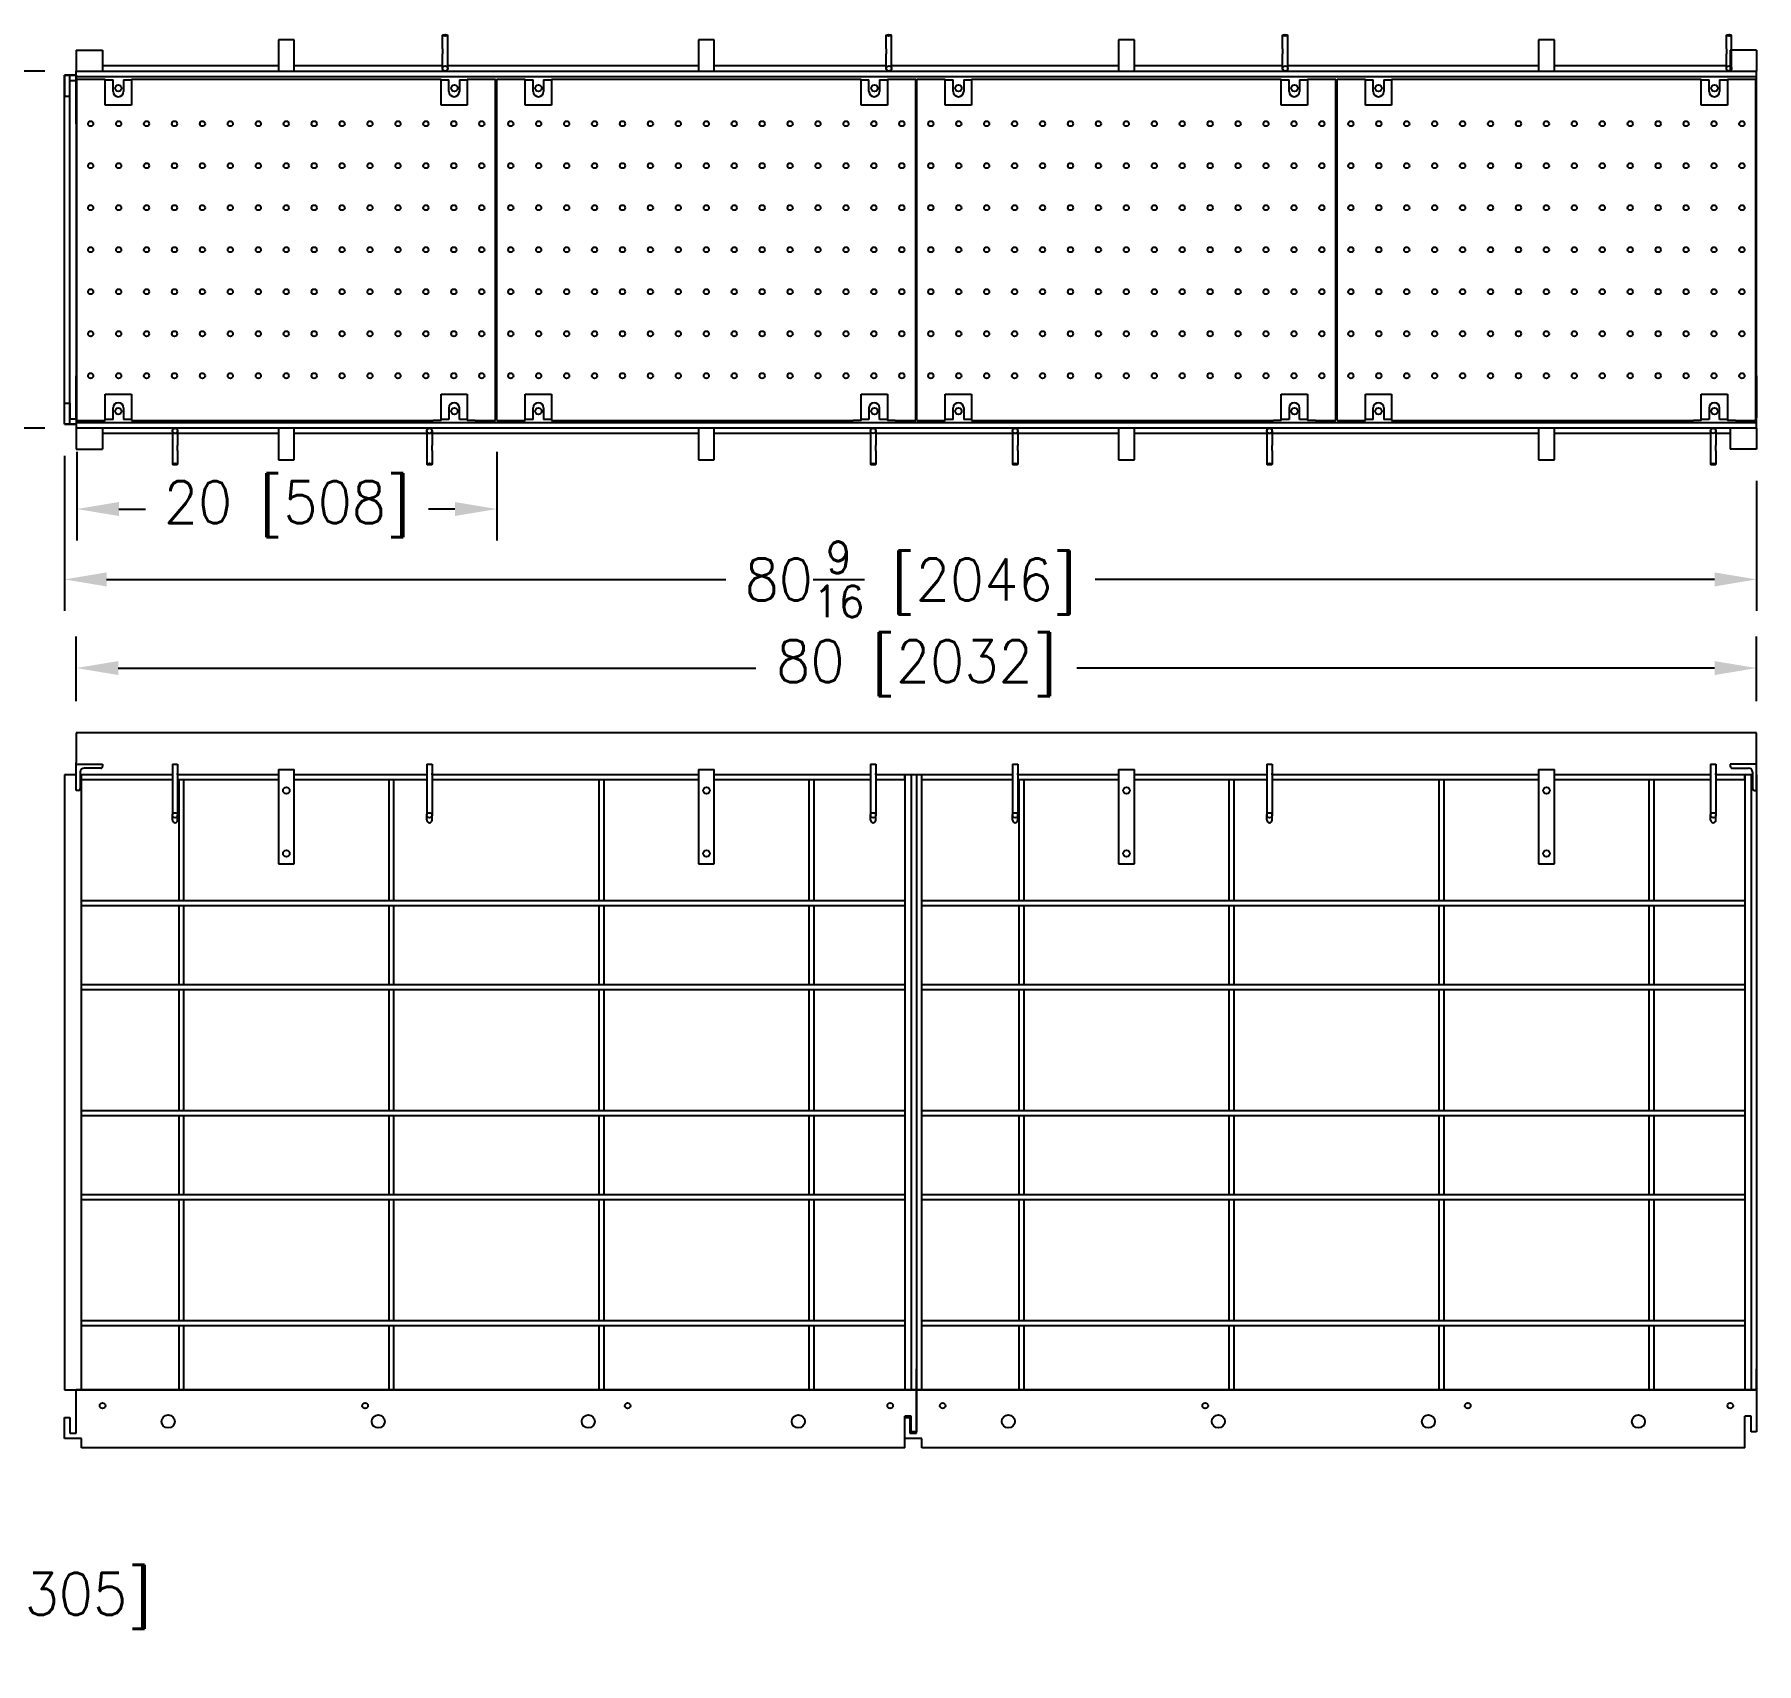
# Model space of a CAD drawing. Header units: inches. Extents: x 1 to 145, y 1 to 83.
# Drawn here: x 62.8 to 144.7, y 5.6 to 83.1 of the extents above; entities that cross this region are included whole.
import ezdxf

# ---------------------------------------------------------------- set-up
doc = ezdxf.new("R2010")
doc.units = ezdxf.units.IN
doc.header["$MEASUREMENT"] = 0
for name, color, linetype in [('BASE', 132, 'Continuous'), ('FRAME', 5, 'Continuous'), ('SIDEWALL', 3, 'Continuous')]:
    doc.layers.add(name, color=color, linetype=linetype)
doc.layers.add('Grate', color=7, linetype='Continuous', lineweight=25)
doc.styles.add('Sales', font='romans.shx', dxfattribs={"width": 0.95})
doc.dimstyles.new('Sales Drawing', dxfattribs={"dimscale": 4, "dimtxt": 0.5, "dimasz": 0.5, "dimexe": 0.375, "dimexo": 0.375, "dimgap": 0.09, "dimtad": 0, "dimtih": 1, "dimtoh": 1, "dimdec": 4, "dimzin": 0, "dimdsep": 46, "dimlunit": 5, "dimtxsty": 'Sales', "dimcen": 0, "dimclrd": 256, "dimclre": 256, "dimclrt": 256, "dimadec": 0, "dimazin": 0, "dimtfac": 0.75, "dimtdec": 4, "dimtofl": 0, "dimtmove": 0, "dimatfit": 3, "dimfxl": 0, "dimtolj": 1, "dimtzin": 0, "dimlwd": -1, "dimlwe": -1, "dimarcsym": 0})

# ---------------------------------------------------------------- blocks, each defined once
blk = doc.blocks.new('*D5')
for p, q in [((39.186, 17.095), (39.186, 7.047)), ((51.186, 17.095), (51.186, 7.047)), ((41.186, 8.547), (49.186, 8.547)), ((51.186, 8.547), (55.846, 8.547))]:
    blk.add_line(p, q)
for points in [[(41.186, 8.881), (41.186, 8.214), (39.186, 8.547)], [(49.186, 8.881), (49.186, 8.214), (51.186, 8.547)]]:
    blk.add_solid(points)
at = {"layer": 'Defpoints', "color": 0}
for p in [(39.186, 18.595), (51.186, 18.595), (39.186, 8.547)]:
    blk.add_point(p, dxfattribs=at)
at = {"insert": (62.449, 8.547), "char_height": 2, "attachment_point": 5, "style": 'Sales'}
blk.add_mtext('\\A1;12 [305]', dxfattribs=at)
blk = doc.blocks.new('*D8')
for p, q in [((64.746, 51.389), (64.746, 54.468)), ((144.746, 51.389), (144.746, 54.468)), ((66.746, 52.968), (97.103, 52.968)), ((142.746, 52.968), (112.39, 52.968))]:
    blk.add_line(p, q)
for points in [[(66.746, 53.301), (66.746, 52.634), (64.746, 52.968)], [(142.746, 53.301), (142.746, 52.634), (144.746, 52.968)]]:
    blk.add_solid(points)
at = {"layer": 'Defpoints', "color": 0}
for p in [(144.746, 52.968), (64.746, 49.889), (144.746, 49.889)]:
    blk.add_point(p, dxfattribs=at)
at = {"insert": (104.746, 52.968), "char_height": 2, "attachment_point": 5, "style": 'Sales'}
blk.add_mtext('\\A1;80 [2032]', dxfattribs=at)
blk = doc.blocks.new('*D9')
for p, q in [((63.246, 81.389), (54.601, 81.389)), ((56.101, 79.389), (56.101, 74.773)), ((56.101, 66.389), (56.101, 71.005)), ((63.246, 64.389), (54.601, 64.389))]:
    blk.add_line(p, q)
for points in [[(55.767, 79.389), (56.434, 79.389), (56.101, 81.389)], [(55.767, 66.389), (56.434, 66.389), (56.101, 64.389)]]:
    blk.add_solid(points)
at = {"layer": 'Defpoints', "color": 0}
for p in [(56.101, 81.389), (64.746, 81.389), (64.746, 64.389)]:
    blk.add_point(p, dxfattribs=at)
at = {"insert": (56.101, 72.889), "char_height": 2, "attachment_point": 5, "style": 'Sales'}
blk.add_mtext('\\A1;17 [432]', dxfattribs=at)
blk = doc.blocks.new('*D10')
for p, q in [((64.771, 63.264), (64.771, 59.041)), ((84.771, 63.264), (84.771, 59.041)), ((66.771, 60.541), (68.033, 60.541)), ((82.771, 60.541), (81.51, 60.541))]:
    blk.add_line(p, q)
for points in [[(66.771, 60.874), (66.771, 60.208), (64.771, 60.541)], [(82.771, 60.874), (82.771, 60.208), (84.771, 60.541)]]:
    blk.add_solid(points)
at = {"layer": 'Defpoints', "color": 0}
for p in [(64.771, 64.764), (84.771, 64.764), (84.771, 60.541)]:
    blk.add_point(p, dxfattribs=at)
at = {"insert": (74.771, 60.541), "char_height": 2, "attachment_point": 5, "style": 'Sales'}
blk.add_mtext('\\A1;20 [508]', dxfattribs=at)
blk = doc.blocks.new('*D2')
for p, q in [((64.187, 63.079), (64.187, 55.689)), ((144.746, 61.889), (144.746, 55.689)), ((66.187, 57.189), (95.67, 57.189)), ((142.746, 57.189), (113.263, 57.189))]:
    blk.add_line(p, q)
for points in [[(66.187, 57.523), (66.187, 56.856), (64.187, 57.189)], [(142.746, 57.523), (142.746, 56.856), (144.746, 57.189)]]:
    blk.add_solid(points)
at = {"layer": 'Defpoints', "color": 0}
for p in [(64.187, 64.579), (144.746, 63.389), (64.187, 57.189)]:
    blk.add_point(p, dxfattribs=at)
at = {"insert": (104.466, 57.189), "char_height": 2, "attachment_point": 5, "style": 'Sales'}
blk.add_mtext('\\A1;80{\\H0.750000x;\\S9/16;} [2046]', dxfattribs=at)

msp = doc.modelspace()

# ---------------------------------------------------------------- linework, layer by layer
at = {"color": 7}
for p, q in [((64.18658, 81.19909), (64.74639, 81.19909)), ((64.18658, 64.57919), (64.74639, 64.57919))]:
    msp.add_line(p, q, dxfattribs=at)
at = {"layer": 'BASE', "color": 7, "linetype": 'Continuous', "lineweight": 25}
for p, q in [((104.74639, 18.59517), (104.74639, 19.59516)), ((144.74639, 18.59517), (144.74639, 19.59516)), ((65.05783, 18.59517), (64.74658, 18.59517)), ((105.05783, 18.59517), (104.74658, 18.59517))]:
    msp.add_line(p, q, dxfattribs=at)
at = {"layer": 'FRAME', "color": 7}
for p, q in [((75.12139, 82.88914), (74.37139, 82.88914)), ((74.37139, 82.88914), (74.37139, 81.38914)), ((75.12139, 81.38914), (75.12139, 82.88914)), ((82.18139, 82.44847), (82.18139, 83.09948)), ((82.43139, 82.44847), (82.43139, 83.09948)), ((95.12139, 82.88914), (94.37139, 82.88914)), ((94.37139, 82.88914), (94.37139, 81.38914)), ((95.12139, 81.38914), (95.12139, 82.88914)), ((103.31139, 82.44847), (103.31139, 83.09948)), ((103.56139, 82.44847), (103.56139, 83.09948)), ((115.12139, 82.88914), (114.37139, 82.88914)), ((114.37139, 82.88914), (114.37139, 81.38914)), ((115.12139, 81.38914), (115.12139, 82.88914)), ((122.18139, 82.44847), (122.18139, 83.09948)), ((122.43139, 82.44847), (122.43139, 83.09948)), ((135.12139, 82.88914), (134.37139, 82.88914)), ((134.37139, 82.88914), (134.37139, 81.38914)), ((135.12139, 81.38914), (135.12139, 82.88914)), ((143.31139, 82.44847), (143.31139, 83.09948)), ((143.56139, 82.44847), (143.56139, 83.09948)), ((64.74639, 82.38914), (64.74639, 81.38914)), ((64.74639, 82.38914), (65.99639, 82.38914)), ((65.99639, 82.38914), (65.99639, 81.38914)), ((82.18139, 82.44847), (82.18139, 82.21065)), ((82.18139, 81.52409), (82.18139, 82.21065)), ((82.43139, 82.21065), (82.43139, 82.44847)), ((82.43139, 81.52409), (82.43139, 82.21065)), ((103.31139, 82.44847), (103.31139, 82.21065)), ((103.31139, 81.52409), (103.31139, 82.21065)), ((103.56139, 82.21065), (103.56139, 82.44847)), ((103.56139, 81.52409), (103.56139, 82.21065)), ((122.18139, 82.44847), (122.18139, 82.21065)), ((122.18139, 81.52409), (122.18139, 82.21065)), ((122.43139, 82.21065), (122.43139, 82.44847)), ((122.43139, 81.52409), (122.43139, 82.21065)), ((143.31139, 82.44847), (143.31139, 82.21065)), ((143.31139, 81.52409), (143.31139, 82.21065)), ((143.49639, 82.38914), (143.49639, 81.38914)), ((144.74639, 82.38914), (143.49639, 82.38914)), ((143.56139, 82.21065), (143.56139, 82.44847)), ((143.56139, 81.52409), (143.56139, 82.21065)), ((144.74639, 82.38914), (144.74639, 81.38914)), ((64.74639, 81.38914), (104.74639, 81.38914)), ((64.74639, 81.13914), (64.74639, 81.38914)), ((82.18139, 81.52409), (82.18139, 81.51414)), ((82.43139, 81.51414), (82.43139, 81.52409)), ((103.31139, 81.52409), (103.31139, 81.51414)), ((103.56139, 81.51414), (103.56139, 81.52409)), ((104.74639, 81.38914), (144.74639, 81.38914)), ((122.18139, 81.52409), (122.18139, 81.51414)), ((122.43139, 81.51414), (122.43139, 81.52409)), ((143.31139, 81.52409), (143.31139, 81.51414)), ((143.56139, 81.51414), (143.56139, 81.52409)), ((144.74639, 78.88914), (144.74639, 81.38914)), ((64.74639, 80.80514), (64.74639, 81.13914)), ((64.74639, 81.13914), (104.74639, 81.13914)), ((64.74639, 78.88914), (64.74639, 80.80514)), ((104.74639, 81.13914), (144.74639, 81.13914)), ((64.74639, 66.88914), (64.74639, 64.97314)), ((144.74639, 64.38914), (144.74639, 66.88914)), ((64.74639, 64.97314), (64.74639, 64.63914)), ((64.74639, 64.63914), (64.74639, 64.38914)), ((144.74639, 64.63914), (64.74639, 64.63914)), ((104.74639, 64.38914), (64.74639, 64.38914)), ((64.74639, 64.38914), (64.74639, 63.38914)), ((65.99639, 64.38914), (65.99639, 63.38914)), ((69.32139, 64.26414), (69.32139, 64.25419)), ((69.32139, 64.25419), (69.32139, 63.56762)), ((69.57139, 64.25419), (69.57139, 64.26414)), ((69.57139, 64.25419), (69.57139, 63.56762)), ((74.37139, 64.38914), (74.37139, 62.88914)), ((75.12139, 62.88914), (75.12139, 64.38914)), ((81.43139, 64.26414), (81.43139, 64.25419)), ((81.43139, 64.25419), (81.43139, 63.56762)), ((81.68139, 64.25419), (81.68139, 64.26414)), ((81.68139, 64.25419), (81.68139, 63.56762)), ((94.37139, 64.38914), (94.37139, 62.88914)), ((95.12139, 62.88914), (95.12139, 64.38914)), ((102.56139, 64.26414), (102.56139, 64.25419)), ((102.56139, 64.25419), (102.56139, 63.56762)), ((102.81139, 64.25419), (102.81139, 64.26414)), ((102.81139, 64.25419), (102.81139, 63.56762)), ((144.74639, 64.38914), (104.74639, 64.38914)), ((109.32139, 64.26414), (109.32139, 64.25419)), ((109.32139, 64.25419), (109.32139, 63.56762)), ((109.57139, 64.25419), (109.57139, 64.26414)), ((109.57139, 64.25419), (109.57139, 63.56762)), ((114.37139, 64.38914), (114.37139, 62.88914)), ((115.12139, 62.88914), (115.12139, 64.38914)), ((121.43139, 64.26414), (121.43139, 64.25419)), ((121.43139, 64.25419), (121.43139, 63.56762)), ((121.68139, 64.25419), (121.68139, 64.26414)), ((121.68139, 64.25419), (121.68139, 63.56762)), ((134.37139, 64.38914), (134.37139, 62.88914)), ((135.12139, 62.88914), (135.12139, 64.38914)), ((142.56139, 64.26414), (142.56139, 64.25419)), ((142.56139, 64.25419), (142.56139, 63.56762)), ((142.81139, 64.25419), (142.81139, 64.26414)), ((142.81139, 64.25419), (142.81139, 63.56762)), ((143.49639, 64.38914), (143.49639, 63.38914)), ((144.74639, 64.38914), (144.74639, 63.38914)), ((64.74639, 63.38914), (65.99639, 63.38914)), ((69.32139, 63.56762), (69.32139, 63.3298)), ((69.32139, 63.3298), (69.32139, 62.67879)), ((69.57139, 63.3298), (69.57139, 63.56762)), ((69.57139, 63.3298), (69.57139, 62.67879)), ((81.43139, 63.56762), (81.43139, 63.3298)), ((81.43139, 63.3298), (81.43139, 62.67879)), ((81.68139, 63.3298), (81.68139, 63.56762)), ((81.68139, 63.3298), (81.68139, 62.67879)), ((102.56139, 63.56762), (102.56139, 63.3298)), ((102.56139, 63.3298), (102.56139, 62.67879)), ((102.81139, 63.3298), (102.81139, 63.56762)), ((102.81139, 63.3298), (102.81139, 62.67879)), ((109.32139, 63.56762), (109.32139, 63.3298)), ((109.32139, 63.3298), (109.32139, 62.67879)), ((109.57139, 63.3298), (109.57139, 63.56762)), ((109.57139, 63.3298), (109.57139, 62.67879)), ((121.43139, 63.56762), (121.43139, 63.3298)), ((121.43139, 63.3298), (121.43139, 62.67879)), ((121.68139, 63.3298), (121.68139, 63.56762)), ((121.68139, 63.3298), (121.68139, 62.67879)), ((142.56139, 63.56762), (142.56139, 63.3298)), ((142.56139, 63.3298), (142.56139, 62.67879)), ((142.81139, 63.3298), (142.81139, 63.56762)), ((142.81139, 63.3298), (142.81139, 62.67879)), ((144.74639, 63.38914), (143.49639, 63.38914)), ((74.37139, 62.88914), (75.12139, 62.88914)), ((94.37139, 62.88914), (95.12139, 62.88914)), ((114.37139, 62.88914), (115.12139, 62.88914)), ((134.37139, 62.88914), (135.12139, 62.88914)), ((104.74639, 49.88917), (64.74639, 49.88917)), ((64.74639, 49.88917), (64.74639, 48.47317)), ((144.74639, 49.88917), (104.74639, 49.88917)), ((144.74639, 47.88917), (144.74639, 49.88917)), ((64.74639, 48.38917), (64.74639, 48.47317)), ((64.74639, 47.13917), (64.74639, 48.38917)), ((64.74639, 48.38917), (65.99639, 48.38917)), ((65.99639, 48.38917), (65.99639, 48.29167)), ((69.32139, 48.38917), (69.57139, 48.38917)), ((69.32139, 48.38917), (69.32139, 47.94076)), ((69.57139, 48.38917), (69.57139, 47.94076)), ((81.43139, 48.38917), (81.68139, 48.38917)), ((81.43139, 48.38917), (81.43139, 47.94076)), ((81.68139, 48.38917), (81.68139, 47.94076)), ((102.56139, 48.38917), (102.81139, 48.38917)), ((102.56139, 48.38917), (102.56139, 47.94076)), ((102.81139, 48.38917), (102.81139, 47.94076)), ((109.32139, 48.38917), (109.57139, 48.38917)), ((109.32139, 48.38917), (109.32139, 47.94076)), ((109.57139, 48.38917), (109.57139, 47.94076)), ((121.43139, 48.38917), (121.68139, 48.38917)), ((121.43139, 48.38917), (121.43139, 47.94076)), ((121.68139, 48.38917), (121.68139, 47.94076)), ((142.56139, 48.38917), (142.81139, 48.38917)), ((142.56139, 48.38917), (142.56139, 47.94076)), ((142.81139, 48.38917), (142.81139, 47.94076)), ((144.74639, 48.38917), (143.49639, 48.38917)), ((143.49639, 48.38917), (143.49639, 48.29167)), ((144.74639, 48.38917), (144.74639, 48.47317)), ((144.74639, 47.13917), (144.74639, 48.38917)), ((64.93389, 48.01167), (64.93389, 47.22917)), ((69.32139, 47.88917), (64.93389, 47.88917)), ((65.90639, 48.20167), (65.12389, 48.20167)), ((69.32139, 47.94076), (69.32139, 47.88049)), ((69.32139, 47.88049), (69.32139, 45.96165)), ((69.57139, 47.88049), (69.57139, 47.94076)), ((74.37139, 47.88917), (69.57139, 47.88917)), ((69.57139, 47.88049), (69.57139, 45.96165)), ((74.37139, 48.13917), (75.12139, 48.13917)), ((74.37139, 48.13917), (74.37139, 43.63917)), ((75.12139, 43.63917), (75.12139, 48.13917)), ((81.43139, 47.88917), (75.12139, 47.88917)), ((81.43139, 47.94076), (81.43139, 47.88049)), ((81.43139, 47.88049), (81.43139, 45.96165)), ((81.68139, 47.88049), (81.68139, 47.94076)), ((94.37139, 47.88917), (81.68139, 47.88917)), ((81.68139, 47.88049), (81.68139, 45.96165)), ((94.37139, 48.13917), (95.12139, 48.13917)), ((94.37139, 48.13917), (94.37139, 43.63917)), ((95.12139, 43.63917), (95.12139, 48.13917)), ((102.56139, 47.88917), (95.12139, 47.88917)), ((102.56139, 47.94076), (102.56139, 47.88049)), ((102.56139, 47.88049), (102.56139, 45.96165)), ((102.81139, 47.88049), (102.81139, 47.94076)), ((102.81139, 47.88917), (102.81139, 45.96165)), ((109.32139, 47.88917), (102.81139, 47.88917)), ((109.32139, 47.94076), (109.32139, 47.88049)), ((109.32139, 47.88049), (109.32139, 45.96165)), ((109.57139, 47.88049), (109.57139, 47.94076)), ((114.37139, 47.88917), (109.57139, 47.88917)), ((109.57139, 47.88049), (109.57139, 45.96165)), ((114.37139, 48.13917), (115.12139, 48.13917)), ((114.37139, 48.13917), (114.37139, 43.63917)), ((115.12139, 43.63917), (115.12139, 48.13917)), ((121.43139, 47.88917), (115.12139, 47.88917)), ((121.43139, 47.94076), (121.43139, 47.88049)), ((121.43139, 47.88049), (121.43139, 45.96165)), ((121.68139, 47.88049), (121.68139, 47.94076)), ((134.37139, 47.88917), (121.68139, 47.88917)), ((121.68139, 47.88049), (121.68139, 45.96165)), ((134.37139, 48.13917), (135.12139, 48.13917)), ((134.37139, 48.13917), (134.37139, 43.63917)), ((135.12139, 43.63917), (135.12139, 48.13917)), ((142.56139, 47.88917), (135.12139, 47.88917)), ((142.56139, 47.94076), (142.56139, 47.88049)), ((142.56139, 47.88049), (142.56139, 45.96165)), ((142.81139, 47.88049), (142.81139, 47.94076)), ((144.55889, 47.88917), (142.81139, 47.88917)), ((142.81139, 47.88049), (142.81139, 45.96165)), ((143.58639, 48.20167), (144.36889, 48.20167)), ((144.55889, 48.01167), (144.55889, 47.22917)), ((64.84389, 47.13917), (64.74639, 47.13917)), ((144.64889, 47.13917), (144.74639, 47.13917)), ((69.32139, 45.74066), (69.32139, 45.96165)), ((69.57139, 45.74066), (69.57139, 45.96165)), ((81.43139, 45.74066), (81.43139, 45.96165)), ((81.68139, 45.74066), (81.68139, 45.96165)), ((102.56139, 45.74066), (102.56139, 45.96165)), ((102.81139, 45.74066), (102.81139, 45.96165)), ((109.32139, 45.74066), (109.32139, 45.96165)), ((109.57139, 45.74066), (109.57139, 45.96165)), ((121.43139, 45.74066), (121.43139, 45.96165)), ((121.68139, 45.74066), (121.68139, 45.96165)), ((142.56139, 45.74066), (142.56139, 45.96165)), ((142.81139, 45.74066), (142.81139, 45.96165)), ((69.32139, 45.74066), (69.32139, 45.73071)), ((69.57139, 45.73071), (69.57139, 45.74066)), ((81.43139, 45.74066), (81.43139, 45.73071)), ((81.68139, 45.73071), (81.68139, 45.74066)), ((102.56139, 45.74066), (102.56139, 45.73071)), ((102.81139, 45.73071), (102.81139, 45.74066)), ((109.32139, 45.74066), (109.32139, 45.73071)), ((109.57139, 45.73071), (109.57139, 45.74066)), ((121.43139, 45.74066), (121.43139, 45.73071)), ((121.68139, 45.73071), (121.68139, 45.74066)), ((142.56139, 45.74066), (142.56139, 45.73071)), ((142.81139, 45.73071), (142.81139, 45.74066)), ((74.37139, 43.63917), (75.12139, 43.63917)), ((94.37139, 43.63917), (95.12139, 43.63917)), ((114.37139, 43.63917), (115.12139, 43.63917)), ((134.37139, 43.63917), (135.12139, 43.63917))]:
    msp.add_line(p, q, dxfattribs=at)
for centre, radius in [((82.30639, 81.51414), 0.125), ((103.43639, 81.51414), 0.125), ((122.30639, 81.51414), 0.125), ((143.43639, 81.51414), 0.125), ((66.74639, 80.57914), 0.1535), ((82.74639, 80.57914), 0.1535), ((86.74639, 80.57914), 0.1535), ((102.74639, 80.57914), 0.1535), ((106.74639, 80.57914), 0.1535), ((122.74639, 80.57914), 0.1535), ((126.74639, 80.57914), 0.1535), ((142.74639, 80.57914), 0.1535), ((66.74639, 65.19914), 0.1535), ((82.74639, 65.19914), 0.1535), ((86.74639, 65.19914), 0.1535), ((102.74639, 65.19914), 0.1535), ((106.74639, 65.19914), 0.1535), ((122.74639, 65.19914), 0.1535), ((126.74639, 65.19914), 0.1535), ((142.74639, 65.19914), 0.1535), ((69.44639, 64.26414), 0.125), ((81.55639, 64.26414), 0.125), ((102.68639, 64.26414), 0.125), ((109.44639, 64.26414), 0.125), ((121.55639, 64.26414), 0.125), ((142.68639, 64.26414), 0.125), ((74.74639, 47.13917), 0.15625), ((94.74639, 47.13917), 0.15625), ((114.74639, 47.13917), 0.15625), ((134.74639, 47.13917), 0.15625), ((74.74639, 44.13917), 0.15625), ((94.74639, 44.13917), 0.15625), ((114.74639, 44.13917), 0.15625), ((134.74639, 44.13917), 0.15625)]:
    msp.add_circle(centre, radius, dxfattribs=at)
for centre, radius, start, end in [((65.12389, 48.01167), 0.19, 90, 180), ((65.90639, 48.29167), 0.09, 270, 0), ((143.58639, 48.29167), 0.09, 180, 270), ((144.36889, 48.01167), 0.19, 0, 90), ((64.84389, 47.22917), 0.09, 270, 0), ((144.64889, 47.22917), 0.09, 180, 270), ((69.44639, 45.73071), 0.125, 180, 0), ((81.55639, 45.73071), 0.125, 180, 0), ((102.68639, 45.73071), 0.125, 180, 0), ((109.44639, 45.73071), 0.125, 180, 0), ((121.55639, 45.73071), 0.125, 180, 0), ((142.68639, 45.73071), 0.125, 180, 0)]:
    msp.add_arc(centre, radius, start, end, dxfattribs=at)
for centre, major_axis, ratio in [((82.30639, 83.09948), (0.125, 0), 0.32143947), ((103.43639, 83.09948), (0.125, 0), 0.32143947), ((122.30639, 83.09948), (0.125, 0), 0.32143947), ((143.43639, 83.09948), (0.125, 0), 0.32143947), ((69.44639, 62.67879), (-0.125, 0), 0.32143947), ((81.55639, 62.67879), (-0.125, 0), 0.32143947), ((102.68639, 62.67879), (-0.125, 0), 0.32143947), ((109.44639, 62.67879), (-0.125, 0), 0.32143947), ((121.55639, 62.67879), (-0.125, 0), 0.32143947), ((142.68639, 62.67879), (-0.125, 0), 0.32143947), ((69.44639, 45.96165), (-0.125, 0), 0.94693013), ((81.55639, 45.96165), (-0.125, 0), 0.94693013), ((102.68639, 45.96165), (-0.125, 0), 0.94693013), ((109.44639, 45.96165), (-0.125, 0), 0.94693013), ((121.55639, 45.96165), (-0.125, 0), 0.94693013), ((142.68639, 45.96165), (-0.125, 0), 0.94693013)]:
    msp.add_ellipse(centre, major_axis=major_axis, ratio=ratio, dxfattribs=at)
at = {"layer": 'Grate', "color": 7}
for p, q in [((64.18658, 64.57919), (64.18658, 81.19909)), ((64.43658, 64.57919), (64.43658, 81.19909)), ((64.74658, 81.19909), (64.74658, 64.57919)), ((144.74658, 64.57919), (144.74658, 81.19909))]:
    msp.add_line(p, q, dxfattribs=at)
at = {"layer": 'Grate'}
for p, q in [((64.77139, 81.01414), (66.12139, 81.01414)), ((64.77139, 64.76414), (64.77139, 81.01414)), ((66.12139, 79.76414), (66.12139, 81.01414)), ((66.12139, 80.97039), (66.49639, 80.97039)), ((66.49639, 80.42414), (66.49639, 80.97039)), ((66.99639, 80.97039), (67.37139, 80.97039)), ((66.99639, 80.97039), (66.99639, 80.42414)), ((67.37139, 81.01414), (82.11139, 81.01414)), ((67.37139, 81.01414), (67.37139, 79.76414)), ((82.11139, 79.76414), (82.11139, 81.01414)), ((82.11139, 80.97039), (82.48639, 80.97039)), ((82.48639, 80.42414), (82.48639, 80.97039)), ((82.98639, 80.97039), (83.36139, 80.97039)), ((82.98639, 80.97039), (82.98639, 80.42414)), ((83.36139, 81.01414), (83.36139, 79.76414)), ((83.36139, 81.01414), (84.71139, 81.01414)), ((84.71139, 64.76414), (84.71139, 81.01414)), ((84.77139, 81.01414), (86.12139, 81.01414)), ((84.77139, 64.76414), (84.77139, 81.01414)), ((86.12139, 79.76414), (86.12139, 81.01414)), ((86.12139, 80.97039), (86.49639, 80.97039)), ((86.49639, 80.42414), (86.49639, 80.97039)), ((86.99639, 80.97039), (87.37139, 80.97039)), ((86.99639, 80.97039), (86.99639, 80.42414)), ((87.37139, 81.01414), (102.11139, 81.01414)), ((87.37139, 81.01414), (87.37139, 79.76414)), ((102.11139, 79.76414), (102.11139, 81.01414)), ((102.11139, 80.97039), (102.48639, 80.97039)), ((102.48639, 80.42414), (102.48639, 80.97039)), ((102.98639, 80.97039), (103.36139, 80.97039)), ((102.98639, 80.97039), (102.98639, 80.42414)), ((103.36139, 81.01414), (103.36139, 79.76414)), ((103.36139, 81.01414), (104.71139, 81.01414)), ((104.71139, 64.76414), (104.71139, 81.01414)), ((104.77139, 81.01414), (106.12139, 81.01414)), ((104.77139, 64.76414), (104.77139, 81.01414)), ((106.12139, 79.76414), (106.12139, 81.01414)), ((106.12139, 80.97039), (106.49639, 80.97039)), ((106.49639, 80.42414), (106.49639, 80.97039)), ((106.99639, 80.97039), (107.37139, 80.97039)), ((106.99639, 80.97039), (106.99639, 80.42414)), ((107.37139, 81.01414), (122.11139, 81.01414)), ((107.37139, 81.01414), (107.37139, 79.76414)), ((122.11139, 79.76414), (122.11139, 81.01414)), ((122.11139, 80.97039), (122.48639, 80.97039)), ((122.48639, 80.42414), (122.48639, 80.97039)), ((122.98639, 80.97039), (123.36139, 80.97039)), ((122.98639, 80.97039), (122.98639, 80.42414)), ((123.36139, 81.01414), (123.36139, 79.76414)), ((123.36139, 81.01414), (124.71139, 81.01414)), ((124.71139, 64.76414), (124.71139, 81.01414)), ((124.77139, 81.01414), (126.12139, 81.01414)), ((124.77139, 64.76414), (124.77139, 81.01414)), ((126.12139, 79.76414), (126.12139, 81.01414)), ((126.12139, 80.97039), (126.49639, 80.97039)), ((126.49639, 80.42414), (126.49639, 80.97039)), ((126.99639, 80.97039), (127.37139, 80.97039)), ((126.99639, 80.97039), (126.99639, 80.42414)), ((127.37139, 81.01414), (142.11139, 81.01414)), ((127.37139, 81.01414), (127.37139, 79.76414)), ((142.11139, 79.76414), (142.11139, 81.01414)), ((142.11139, 80.97039), (142.48639, 80.97039)), ((142.48639, 80.42414), (142.48639, 80.97039)), ((142.98639, 80.97039), (143.36139, 80.97039)), ((142.98639, 80.97039), (142.98639, 80.42414)), ((143.36139, 81.01414), (143.36139, 79.76414)), ((143.36139, 81.01414), (144.71139, 81.01414)), ((144.71139, 64.76414), (144.71139, 81.01414)), ((67.37139, 79.76414), (66.12139, 79.76414)), ((83.36139, 79.76414), (82.11139, 79.76414)), ((87.37139, 79.76414), (86.12139, 79.76414)), ((103.36139, 79.76414), (102.11139, 79.76414)), ((107.37139, 79.76414), (106.12139, 79.76414)), ((123.36139, 79.76414), (122.11139, 79.76414)), ((127.37139, 79.76414), (126.12139, 79.76414)), ((143.36139, 79.76414), (142.11139, 79.76414)), ((66.12139, 64.76399), (66.12139, 66.01399)), ((66.12139, 66.01399), (67.37139, 66.01399)), ((67.37139, 66.01399), (67.37139, 64.76399)), ((82.11139, 64.76399), (82.11139, 66.01399)), ((82.11139, 66.01399), (83.36139, 66.01399)), ((83.36139, 66.01399), (83.36139, 64.76399)), ((86.12139, 64.76399), (86.12139, 66.01399)), ((86.12139, 66.01399), (87.37139, 66.01399)), ((87.37139, 66.01399), (87.37139, 64.76399)), ((102.11139, 64.76399), (102.11139, 66.01399)), ((102.11139, 66.01399), (103.36139, 66.01399)), ((103.36139, 66.01399), (103.36139, 64.76399)), ((106.12139, 64.76399), (106.12139, 66.01399)), ((106.12139, 66.01399), (107.37139, 66.01399)), ((107.37139, 66.01399), (107.37139, 64.76399)), ((122.11139, 64.76399), (122.11139, 66.01399)), ((122.11139, 66.01399), (123.36139, 66.01399)), ((123.36139, 66.01399), (123.36139, 64.76399)), ((126.12139, 64.76399), (126.12139, 66.01399)), ((126.12139, 66.01399), (127.37139, 66.01399)), ((127.37139, 66.01399), (127.37139, 64.76399)), ((142.11139, 64.76399), (142.11139, 66.01399)), ((142.11139, 66.01399), (143.36139, 66.01399)), ((143.36139, 66.01399), (143.36139, 64.76399)), ((66.49639, 64.80774), (66.12139, 64.80774)), ((66.49639, 64.80774), (66.49639, 65.35399)), ((66.99639, 65.35399), (66.99639, 64.80774)), ((67.37139, 64.80774), (66.99639, 64.80774)), ((82.48639, 64.80774), (82.11139, 64.80774)), ((82.48639, 65.35399), (82.48639, 64.80774)), ((82.98639, 64.80774), (82.98639, 65.35399)), ((83.36139, 64.80774), (82.98639, 64.80774)), ((86.49639, 64.80774), (86.12139, 64.80774)), ((86.49639, 64.80774), (86.49639, 65.35399)), ((86.99639, 65.35399), (86.99639, 64.80774)), ((87.37139, 64.80774), (86.99639, 64.80774)), ((102.48639, 64.80774), (102.11139, 64.80774)), ((102.48639, 65.35399), (102.48639, 64.80774)), ((102.98639, 64.80774), (102.98639, 65.35399)), ((103.36139, 64.80774), (102.98639, 64.80774)), ((106.49639, 64.80774), (106.12139, 64.80774)), ((106.49639, 64.80774), (106.49639, 65.35399)), ((106.99639, 65.35399), (106.99639, 64.80774)), ((107.37139, 64.80774), (106.99639, 64.80774)), ((122.48639, 64.80774), (122.11139, 64.80774)), ((122.48639, 65.35399), (122.48639, 64.80774)), ((122.98639, 64.80774), (122.98639, 65.35399)), ((123.36139, 64.80774), (122.98639, 64.80774)), ((126.49639, 64.80774), (126.12139, 64.80774)), ((126.49639, 64.80774), (126.49639, 65.35399)), ((126.99639, 65.35399), (126.99639, 64.80774)), ((127.37139, 64.80774), (126.99639, 64.80774)), ((142.48639, 64.80774), (142.11139, 64.80774)), ((142.48639, 65.35399), (142.48639, 64.80774)), ((142.98639, 64.80774), (142.98639, 65.35399)), ((143.36139, 64.80774), (142.98639, 64.80774)), ((64.77139, 64.76414), (65.73291, 64.76414)), ((65.74139, 64.76399), (66.12139, 64.76399)), ((67.37139, 64.76399), (67.74139, 64.76399)), ((67.74987, 64.76414), (81.73291, 64.76414)), ((82.11139, 64.76399), (81.74139, 64.76399)), ((83.74139, 64.76399), (83.36139, 64.76399)), ((83.74987, 64.76414), (84.71139, 64.76414)), ((84.77139, 64.76414), (85.73291, 64.76414)), ((85.74139, 64.76399), (86.12139, 64.76399)), ((87.37139, 64.76399), (87.74139, 64.76399)), ((87.74987, 64.76414), (101.73291, 64.76414)), ((102.11139, 64.76399), (101.74139, 64.76399)), ((103.74139, 64.76399), (103.36139, 64.76399)), ((103.74987, 64.76414), (104.71139, 64.76414)), ((104.77139, 64.76414), (105.73291, 64.76414)), ((105.74139, 64.76399), (106.12139, 64.76399)), ((107.37139, 64.76399), (107.74139, 64.76399)), ((107.74987, 64.76414), (121.73291, 64.76414)), ((122.11139, 64.76399), (121.74139, 64.76399)), ((123.74139, 64.76399), (123.36139, 64.76399)), ((123.74987, 64.76414), (124.71139, 64.76414)), ((124.77139, 64.76414), (125.73291, 64.76414)), ((125.74139, 64.76399), (126.12139, 64.76399)), ((127.37139, 64.76399), (127.74139, 64.76399)), ((127.74987, 64.76414), (141.73291, 64.76414)), ((142.11139, 64.76399), (141.74139, 64.76399)), ((143.74139, 64.76399), (143.36139, 64.76399)), ((143.74987, 64.76414), (144.71139, 64.76414))]:
    msp.add_line(p, q, dxfattribs=at)
for centre in [(65.43139, 78.88914), (66.76139, 78.88914), (68.09139, 78.88914), (69.42139, 78.88914), (70.75139, 78.88914), (72.08139, 78.88914), (73.41139, 78.88914), (74.74139, 78.88914), (76.07139, 78.88914), (77.40139, 78.88914), (78.73139, 78.88914), (80.06139, 78.88914), (81.39139, 78.88914), (82.72139, 78.88914), (84.05139, 78.88914), (85.43139, 78.88914), (86.76139, 78.88914), (88.09139, 78.88914), (89.42139, 78.88914), (90.75139, 78.88914), (92.08139, 78.88914), (93.41139, 78.88914), (94.74139, 78.88914), (96.07139, 78.88914), (97.40139, 78.88914), (98.73139, 78.88914), (100.06139, 78.88914), (101.39139, 78.88914), (102.72139, 78.88914), (104.05139, 78.88914), (105.43139, 78.88914), (106.76139, 78.88914), (108.09139, 78.88914), (109.42139, 78.88914), (110.75139, 78.88914), (112.08139, 78.88914), (113.41139, 78.88914), (114.74139, 78.88914), (116.07139, 78.88914), (117.40139, 78.88914), (118.73139, 78.88914), (120.06139, 78.88914), (121.39139, 78.88914), (122.72139, 78.88914), (124.05139, 78.88914), (125.43139, 78.88914), (126.76139, 78.88914), (128.09139, 78.88914), (129.42139, 78.88914), (130.75139, 78.88914), (132.08139, 78.88914), (133.41139, 78.88914), (134.74139, 78.88914), (136.07139, 78.88914), (137.40139, 78.88914), (138.73139, 78.88914), (140.06139, 78.88914), (141.39139, 78.88914), (142.72139, 78.88914), (144.05139, 78.88914), (65.43139, 76.88914), (66.76139, 76.88914), (68.09139, 76.88914), (69.42139, 76.88914), (70.75139, 76.88914), (72.08139, 76.88914), (73.41139, 76.88914), (74.74139, 76.88914), (76.07139, 76.88914), (77.40139, 76.88914), (78.73139, 76.88914), (80.06139, 76.88914), (81.39139, 76.88914), (82.72139, 76.88914), (84.05139, 76.88914), (85.43139, 76.88914), (86.76139, 76.88914), (88.09139, 76.88914), (89.42139, 76.88914), (90.75139, 76.88914), (92.08139, 76.88914), (93.41139, 76.88914), (94.74139, 76.88914), (96.07139, 76.88914), (97.40139, 76.88914), (98.73139, 76.88914), (100.06139, 76.88914), (101.39139, 76.88914), (102.72139, 76.88914), (104.05139, 76.88914), (105.43139, 76.88914), (106.76139, 76.88914), (108.09139, 76.88914), (109.42139, 76.88914), (110.75139, 76.88914), (112.08139, 76.88914), (113.41139, 76.88914), (114.74139, 76.88914), (116.07139, 76.88914), (117.40139, 76.88914), (118.73139, 76.88914), (120.06139, 76.88914), (121.39139, 76.88914), (122.72139, 76.88914), (124.05139, 76.88914), (125.43139, 76.88914), (126.76139, 76.88914), (128.09139, 76.88914), (129.42139, 76.88914), (130.75139, 76.88914), (132.08139, 76.88914), (133.41139, 76.88914), (134.74139, 76.88914), (136.07139, 76.88914), (137.40139, 76.88914), (138.73139, 76.88914), (140.06139, 76.88914), (141.39139, 76.88914), (142.72139, 76.88914), (144.05139, 76.88914), (65.43139, 74.88914), (66.76139, 74.88914), (68.09139, 74.88914), (69.42139, 74.88914), (70.75139, 74.88914), (72.08139, 74.88914), (73.41139, 74.88914), (74.74139, 74.88914), (76.07139, 74.88914), (77.40139, 74.88914), (78.73139, 74.88914), (80.06139, 74.88914), (81.39139, 74.88914), (82.72139, 74.88914), (84.05139, 74.88914), (85.43139, 74.88914), (86.76139, 74.88914), (88.09139, 74.88914), (89.42139, 74.88914), (90.75139, 74.88914), (92.08139, 74.88914), (93.41139, 74.88914), (94.74139, 74.88914), (96.07139, 74.88914), (97.40139, 74.88914), (98.73139, 74.88914), (100.06139, 74.88914), (101.39139, 74.88914), (102.72139, 74.88914), (104.05139, 74.88914), (105.43139, 74.88914), (106.76139, 74.88914), (108.09139, 74.88914), (109.42139, 74.88914), (110.75139, 74.88914), (112.08139, 74.88914), (113.41139, 74.88914), (114.74139, 74.88914), (116.07139, 74.88914), (117.40139, 74.88914), (118.73139, 74.88914), (120.06139, 74.88914), (121.39139, 74.88914), (122.72139, 74.88914), (124.05139, 74.88914), (125.43139, 74.88914), (126.76139, 74.88914), (128.09139, 74.88914), (129.42139, 74.88914), (130.75139, 74.88914), (132.08139, 74.88914), (133.41139, 74.88914), (134.74139, 74.88914), (136.07139, 74.88914), (137.40139, 74.88914), (138.73139, 74.88914), (140.06139, 74.88914), (141.39139, 74.88914), (142.72139, 74.88914), (144.05139, 74.88914), (65.43139, 72.88914), (66.76139, 72.88914), (68.09139, 72.88914), (69.42139, 72.88914), (70.75139, 72.88914), (72.08139, 72.88914), (73.41139, 72.88914), (74.74139, 72.88914), (76.07139, 72.88914), (77.40139, 72.88914), (78.73139, 72.88914), (80.06139, 72.88914), (81.39139, 72.88914), (82.72139, 72.88914), (84.05139, 72.88914), (85.43139, 72.88914), (86.76139, 72.88914), (88.09139, 72.88914), (89.42139, 72.88914), (90.75139, 72.88914), (92.08139, 72.88914), (93.41139, 72.88914), (94.74139, 72.88914), (96.07139, 72.88914), (97.40139, 72.88914), (98.73139, 72.88914), (100.06139, 72.88914), (101.39139, 72.88914), (102.72139, 72.88914), (104.05139, 72.88914), (105.43139, 72.88914), (106.76139, 72.88914), (108.09139, 72.88914), (109.42139, 72.88914), (110.75139, 72.88914), (112.08139, 72.88914), (113.41139, 72.88914), (114.74139, 72.88914), (116.07139, 72.88914), (117.40139, 72.88914), (118.73139, 72.88914), (120.06139, 72.88914), (121.39139, 72.88914), (122.72139, 72.88914), (124.05139, 72.88914), (125.43139, 72.88914), (126.76139, 72.88914), (128.09139, 72.88914), (129.42139, 72.88914), (130.75139, 72.88914), (132.08139, 72.88914), (133.41139, 72.88914), (134.74139, 72.88914), (136.07139, 72.88914), (137.40139, 72.88914), (138.73139, 72.88914), (140.06139, 72.88914), (141.39139, 72.88914), (142.72139, 72.88914), (144.05139, 72.88914), (65.43139, 70.88914), (66.76139, 70.88914), (68.09139, 70.88914), (69.42139, 70.88914), (70.75139, 70.88914), (72.08139, 70.88914), (73.41139, 70.88914), (74.74139, 70.88914), (76.07139, 70.88914), (77.40139, 70.88914), (78.73139, 70.88914), (80.06139, 70.88914), (81.39139, 70.88914), (82.72139, 70.88914), (84.05139, 70.88914), (85.43139, 70.88914), (86.76139, 70.88914), (88.09139, 70.88914), (89.42139, 70.88914), (90.75139, 70.88914), (92.08139, 70.88914), (93.41139, 70.88914), (94.74139, 70.88914), (96.07139, 70.88914), (97.40139, 70.88914), (98.73139, 70.88914), (100.06139, 70.88914), (101.39139, 70.88914), (102.72139, 70.88914), (104.05139, 70.88914), (105.43139, 70.88914), (106.76139, 70.88914), (108.09139, 70.88914), (109.42139, 70.88914), (110.75139, 70.88914), (112.08139, 70.88914), (113.41139, 70.88914), (114.74139, 70.88914), (116.07139, 70.88914), (117.40139, 70.88914), (118.73139, 70.88914), (120.06139, 70.88914), (121.39139, 70.88914), (122.72139, 70.88914), (124.05139, 70.88914), (125.43139, 70.88914), (126.76139, 70.88914), (128.09139, 70.88914), (129.42139, 70.88914), (130.75139, 70.88914), (132.08139, 70.88914), (133.41139, 70.88914), (134.74139, 70.88914), (136.07139, 70.88914), (137.40139, 70.88914), (138.73139, 70.88914), (140.06139, 70.88914), (141.39139, 70.88914), (142.72139, 70.88914), (144.05139, 70.88914), (65.43139, 68.88914), (66.76139, 68.88914), (68.09139, 68.88914), (69.42139, 68.88914), (70.75139, 68.88914), (72.08139, 68.88914), (73.41139, 68.88914), (74.74139, 68.88914), (76.07139, 68.88914), (77.40139, 68.88914), (78.73139, 68.88914), (80.06139, 68.88914), (81.39139, 68.88914), (82.72139, 68.88914), (84.05139, 68.88914), (85.43139, 68.88914), (86.76139, 68.88914), (88.09139, 68.88914), (89.42139, 68.88914), (90.75139, 68.88914), (92.08139, 68.88914), (93.41139, 68.88914), (94.74139, 68.88914), (96.07139, 68.88914), (97.40139, 68.88914), (98.73139, 68.88914), (100.06139, 68.88914), (101.39139, 68.88914), (102.72139, 68.88914), (104.05139, 68.88914), (105.43139, 68.88914), (106.76139, 68.88914), (108.09139, 68.88914), (109.42139, 68.88914), (110.75139, 68.88914), (112.08139, 68.88914), (113.41139, 68.88914), (114.74139, 68.88914), (116.07139, 68.88914), (117.40139, 68.88914), (118.73139, 68.88914), (120.06139, 68.88914), (121.39139, 68.88914), (122.72139, 68.88914), (124.05139, 68.88914), (125.43139, 68.88914), (126.76139, 68.88914), (128.09139, 68.88914), (129.42139, 68.88914), (130.75139, 68.88914), (132.08139, 68.88914), (133.41139, 68.88914), (134.74139, 68.88914), (136.07139, 68.88914), (137.40139, 68.88914), (138.73139, 68.88914), (140.06139, 68.88914), (141.39139, 68.88914), (142.72139, 68.88914), (144.05139, 68.88914), (65.43139, 66.88914), (66.76139, 66.88914), (68.09139, 66.88914), (69.42139, 66.88914), (70.75139, 66.88914), (72.08139, 66.88914), (73.41139, 66.88914), (74.74139, 66.88914), (76.07139, 66.88914), (77.40139, 66.88914), (78.73139, 66.88914), (80.06139, 66.88914), (81.39139, 66.88914), (82.72139, 66.88914), (84.05139, 66.88914), (85.43139, 66.88914), (86.76139, 66.88914), (88.09139, 66.88914), (89.42139, 66.88914), (90.75139, 66.88914), (92.08139, 66.88914), (93.41139, 66.88914), (94.74139, 66.88914), (96.07139, 66.88914), (97.40139, 66.88914), (98.73139, 66.88914), (100.06139, 66.88914), (101.39139, 66.88914), (102.72139, 66.88914), (104.05139, 66.88914), (105.43139, 66.88914), (106.76139, 66.88914), (108.09139, 66.88914), (109.42139, 66.88914), (110.75139, 66.88914), (112.08139, 66.88914), (113.41139, 66.88914), (114.74139, 66.88914), (116.07139, 66.88914), (117.40139, 66.88914), (118.73139, 66.88914), (120.06139, 66.88914), (121.39139, 66.88914), (122.72139, 66.88914), (124.05139, 66.88914), (125.43139, 66.88914), (126.76139, 66.88914), (128.09139, 66.88914), (129.42139, 66.88914), (130.75139, 66.88914), (132.08139, 66.88914), (133.41139, 66.88914), (134.74139, 66.88914), (136.07139, 66.88914), (137.40139, 66.88914), (138.73139, 66.88914), (140.06139, 66.88914), (141.39139, 66.88914), (142.72139, 66.88914), (144.05139, 66.88914)]:
    msp.add_circle(centre, 0.125, dxfattribs=at)
for centre, start, end in [((66.74639, 80.42414), 180, 0), ((82.73639, 80.42414), 180, 0), ((86.74639, 80.42414), 180, 0), ((102.73639, 80.42414), 180, 0), ((106.74639, 80.42414), 180, 0), ((122.73639, 80.42414), 180, 0), ((126.74639, 80.42414), 180, 0), ((142.73639, 80.42414), 180, 0), ((66.74639, 65.35399), 0, 180), ((82.73639, 65.35399), 0, 180), ((86.74639, 65.35399), 0, 180), ((102.73639, 65.35399), 0, 180), ((106.74639, 65.35399), 0, 180), ((122.73639, 65.35399), 0, 180), ((126.74639, 65.35399), 0, 180), ((142.73639, 65.35399), 0, 180), ((65.74139, 65.01399), 268.0566015, 270), ((67.74139, 65.01399), 270, 271.9433985), ((81.74139, 65.01399), 268.0566015, 270), ((83.74139, 65.01399), 270, 271.9433985), ((85.74139, 65.01399), 268.0566015, 270), ((87.74139, 65.01399), 270, 271.9433985), ((101.74139, 65.01399), 268.0566015, 270), ((103.74139, 65.01399), 270, 271.9433985), ((105.74139, 65.01399), 268.0566015, 270), ((107.74139, 65.01399), 270, 271.9433985), ((121.74139, 65.01399), 268.0566015, 270), ((123.74139, 65.01399), 270, 271.9433985), ((125.74139, 65.01399), 268.0566015, 270), ((127.74139, 65.01399), 270, 271.9433985), ((141.74139, 65.01399), 268.0566015, 270), ((143.74139, 65.01399), 270, 271.9433985)]:
    msp.add_arc(centre, 0.25, start, end, dxfattribs=at)
at = {"layer": 'SIDEWALL', "color": 7, "linetype": 'Continuous'}
for p, q in [((64.74639, 81.19909), (64.18658, 81.19909)), ((64.18658, 81.19909), (64.18658, 80.19909)), ((74.37139, 81.63909), (65.99639, 81.63909)), ((82.18139, 81.63909), (75.12139, 81.63909)), ((94.37139, 81.63909), (82.43139, 81.63909)), ((103.31139, 81.63909), (95.12139, 81.63909)), ((114.37139, 81.63909), (103.56139, 81.63909)), ((122.18139, 81.63909), (115.12139, 81.63909)), ((134.37139, 81.63909), (122.43139, 81.63909)), ((143.31139, 81.63909), (135.12139, 81.63909)), ((64.43658, 80.94909), (64.74658, 80.94909)), ((64.43658, 80.19909), (64.43658, 80.94909)), ((64.74658, 80.94909), (64.74658, 78.88909)), ((144.74658, 78.88909), (144.74658, 80.88909)), ((64.18658, 80.19909), (64.43658, 80.19909)), ((64.74658, 64.82918), (64.74658, 66.88918)), ((144.74658, 66.88918), (144.74658, 64.88918)), ((64.18658, 65.57918), (64.43658, 65.57918)), ((64.18658, 64.57918), (64.18658, 65.57918)), ((64.43658, 65.57918), (64.43658, 64.82918)), ((64.43658, 64.82918), (64.74658, 64.82918)), ((64.74639, 64.57918), (64.18658, 64.57918)), ((74.37139, 64.13918), (65.99639, 64.13918)), ((94.37139, 64.13918), (75.12139, 64.13918)), ((102.56139, 64.13918), (95.12139, 64.13918)), ((114.37139, 64.13918), (102.81139, 64.13918)), ((134.37139, 64.13918), (115.12139, 64.13918)), ((142.56139, 64.13918), (135.12139, 64.13918)), ((143.49639, 64.13918), (142.81139, 64.13918)), ((64.74639, 47.88917), (64.18639, 47.88917)), ((64.18639, 47.88917), (64.18639, 18.59517)), ((69.32139, 47.88917), (64.93389, 47.88917)), ((64.99639, 18.59517), (64.99639, 47.88917)), ((69.32139, 47.63917), (64.99639, 47.63917)), ((74.37139, 47.88917), (69.57139, 47.88917)), ((74.37139, 47.63917), (69.57139, 47.63917)), ((69.62139, 47.63917), (69.62139, 41.88917)), ((69.87139, 41.88917), (69.87139, 47.63917)), ((81.43139, 47.88917), (75.12139, 47.88917)), ((81.43139, 47.63917), (75.12139, 47.63917)), ((79.62139, 47.63917), (79.62139, 41.88917)), ((79.87139, 41.88917), (79.87139, 47.63917)), ((94.37139, 47.88917), (81.68139, 47.88917)), ((94.37139, 47.63917), (81.68139, 47.63917)), ((89.62139, 47.63917), (89.62139, 41.88917)), ((89.87139, 41.88917), (89.87139, 47.63917)), ((102.56139, 47.88917), (95.12139, 47.88917)), ((102.56139, 47.63917), (95.12139, 47.63917)), ((99.62139, 47.63917), (99.62139, 41.88917)), ((99.87139, 41.88917), (99.87139, 47.63917)), ((104.55889, 47.88917), (102.81139, 47.88917)), ((104.18639, 47.63917), (102.81139, 47.63917)), ((104.18639, 47.63917), (104.18639, 47.88917)), ((104.18639, 47.88917), (104.18639, 18.59517)), ((104.74639, 47.88917), (104.18639, 47.88917)), ((104.18639, 47.88917), (104.18639, 18.59517)), ((104.49639, 47.88917), (104.49639, 18.59517)), ((104.74639, 47.88917), (104.74639, 18.59517)), ((109.32139, 47.88917), (104.93389, 47.88917)), ((104.99639, 18.59517), (104.99639, 47.88917)), ((109.32139, 47.63917), (104.99639, 47.63917)), ((114.37139, 47.88917), (109.57139, 47.88917)), ((114.37139, 47.63917), (109.57139, 47.63917)), ((109.62139, 47.63917), (109.62139, 41.88917)), ((109.87139, 41.88917), (109.87139, 47.63917)), ((121.43139, 47.88917), (115.12139, 47.88917)), ((121.43139, 47.63917), (115.12139, 47.63917)), ((119.62139, 47.63917), (119.62139, 41.88917)), ((119.87139, 41.88917), (119.87139, 47.63917)), ((134.37139, 47.88917), (121.68139, 47.88917)), ((134.37139, 47.63917), (121.68139, 47.63917)), ((129.62139, 47.63917), (129.62139, 41.88917)), ((129.87139, 41.88917), (129.87139, 47.63917)), ((142.56139, 47.88917), (135.12139, 47.88917)), ((142.56139, 47.63917), (135.12139, 47.63917)), ((139.62139, 47.63917), (139.62139, 41.88917)), ((139.87139, 41.88917), (139.87139, 47.63917)), ((144.55889, 47.88917), (142.81139, 47.88917)), ((144.18639, 47.63917), (142.81139, 47.63917)), ((144.18639, 47.63917), (144.18639, 47.88917)), ((144.18639, 47.88917), (144.18639, 18.59517)), ((144.49639, 47.88917), (144.49639, 18.59517)), ((144.74639, 47.88917), (144.74639, 18.59517)), ((104.18639, 41.88917), (64.99639, 41.88917)), ((144.18639, 41.88917), (104.99639, 41.88917)), ((104.18639, 41.63917), (64.99639, 41.63917)), ((69.62139, 41.63917), (69.62139, 37.88917)), ((69.87139, 37.88917), (69.87139, 41.63917)), ((79.62139, 41.63917), (79.62139, 37.88917)), ((79.87139, 37.88917), (79.87139, 41.63917)), ((89.62139, 41.63917), (89.62139, 37.88917)), ((89.87139, 37.88917), (89.87139, 41.63917)), ((99.62139, 41.63917), (99.62139, 37.88917)), ((99.87139, 37.88917), (99.87139, 41.63917)), ((144.18639, 41.63917), (104.99639, 41.63917)), ((109.62139, 41.63917), (109.62139, 37.88917)), ((109.87139, 37.88917), (109.87139, 41.63917)), ((119.62139, 41.63917), (119.62139, 37.88917)), ((119.87139, 37.88917), (119.87139, 41.63917)), ((129.62139, 41.63917), (129.62139, 37.88917)), ((129.87139, 37.88917), (129.87139, 41.63917)), ((139.62139, 41.63917), (139.62139, 37.88917)), ((139.87139, 37.88917), (139.87139, 41.63917)), ((104.18639, 37.88917), (64.99639, 37.88917)), ((144.18639, 37.88917), (104.99639, 37.88917)), ((104.18639, 37.63917), (64.99639, 37.63917)), ((69.62139, 37.63917), (69.62139, 31.88917)), ((69.87139, 31.88917), (69.87139, 37.63917)), ((79.62139, 37.63917), (79.62139, 31.88917)), ((79.87139, 31.88917), (79.87139, 37.63917)), ((89.62139, 37.63917), (89.62139, 31.88917)), ((89.87139, 31.88917), (89.87139, 37.63917)), ((99.62139, 37.63917), (99.62139, 31.88917)), ((99.87139, 31.88917), (99.87139, 37.63917)), ((144.18639, 37.63917), (104.99639, 37.63917)), ((109.62139, 37.63917), (109.62139, 31.88917)), ((109.87139, 31.88917), (109.87139, 37.63917)), ((119.62139, 37.63917), (119.62139, 31.88917)), ((119.87139, 31.88917), (119.87139, 37.63917)), ((129.62139, 37.63917), (129.62139, 31.88917)), ((129.87139, 31.88917), (129.87139, 37.63917)), ((139.62139, 37.63917), (139.62139, 31.88917)), ((139.87139, 31.88917), (139.87139, 37.63917)), ((104.18639, 31.88917), (64.99639, 31.88917)), ((104.18639, 31.63917), (64.99639, 31.63917)), ((69.62139, 31.63917), (69.62139, 27.88917)), ((69.87139, 27.88917), (69.87139, 31.63917)), ((79.62139, 31.63917), (79.62139, 27.88917)), ((79.87139, 27.88917), (79.87139, 31.63917)), ((89.62139, 31.63917), (89.62139, 27.88917)), ((89.87139, 27.88917), (89.87139, 31.63917)), ((99.62139, 31.63917), (99.62139, 27.88917)), ((99.87139, 27.88917), (99.87139, 31.63917)), ((144.18639, 31.88917), (104.99639, 31.88917)), ((144.18639, 31.63917), (104.99639, 31.63917)), ((109.62139, 31.63917), (109.62139, 27.88917)), ((109.87139, 27.88917), (109.87139, 31.63917)), ((119.62139, 31.63917), (119.62139, 27.88917)), ((119.87139, 27.88917), (119.87139, 31.63917)), ((129.62139, 31.63917), (129.62139, 27.88917)), ((129.87139, 27.88917), (129.87139, 31.63917)), ((139.62139, 31.63917), (139.62139, 27.88917)), ((139.87139, 27.88917), (139.87139, 31.63917)), ((104.18639, 27.88917), (64.99639, 27.88917)), ((144.18639, 27.88917), (104.99639, 27.88917)), ((104.18639, 27.63917), (64.99639, 27.63917)), ((69.62139, 27.63917), (69.62139, 21.88917)), ((69.87139, 21.88917), (69.87139, 27.63917)), ((79.62139, 27.63917), (79.62139, 21.88917)), ((79.87139, 21.88917), (79.87139, 27.63917)), ((89.62139, 27.63917), (89.62139, 21.88917)), ((89.87139, 21.88917), (89.87139, 27.63917)), ((99.62139, 27.63917), (99.62139, 21.88917)), ((99.87139, 21.88917), (99.87139, 27.63917)), ((144.18639, 27.63917), (104.99639, 27.63917)), ((109.62139, 27.63917), (109.62139, 21.88917)), ((109.87139, 21.88917), (109.87139, 27.63917)), ((119.62139, 27.63917), (119.62139, 21.88917)), ((119.87139, 21.88917), (119.87139, 27.63917)), ((129.62139, 27.63917), (129.62139, 21.88917)), ((129.87139, 21.88917), (129.87139, 27.63917)), ((139.62139, 27.63917), (139.62139, 21.88917)), ((139.87139, 21.88917), (139.87139, 27.63917)), ((104.18639, 21.88917), (64.99639, 21.88917)), ((104.18639, 21.63917), (64.99639, 21.63917)), ((69.62139, 21.63917), (69.62139, 18.59517)), ((69.87139, 18.59517), (69.87139, 21.63917)), ((79.62139, 21.63917), (79.62139, 18.59517)), ((79.87139, 18.59517), (79.87139, 21.63917)), ((89.62139, 21.63917), (89.62139, 18.59517)), ((89.87139, 18.59517), (89.87139, 21.63917)), ((99.62139, 21.63917), (99.62139, 18.59517)), ((99.87139, 18.59517), (99.87139, 21.63917)), ((144.18639, 21.88917), (104.99639, 21.88917)), ((144.18639, 21.63917), (104.99639, 21.63917)), ((109.62139, 21.63917), (109.62139, 18.59517)), ((109.87139, 18.59517), (109.87139, 21.63917)), ((119.62139, 21.63917), (119.62139, 18.59517)), ((119.87139, 18.59517), (119.87139, 21.63917)), ((129.62139, 21.63917), (129.62139, 18.59517)), ((129.87139, 18.59517), (129.87139, 21.63917)), ((139.62139, 21.63917), (139.62139, 18.59517)), ((139.87139, 18.59517), (139.87139, 21.63917)), ((64.18639, 18.59517), (104.74639, 18.59517)), ((104.74639, 18.59517), (64.74639, 18.59517)), ((64.74639, 16.53517), (64.74639, 18.59517)), ((104.18639, 18.59517), (144.74639, 18.59517)), ((104.74639, 18.59517), (104.74639, 16.59517)), ((144.74639, 18.59517), (104.74639, 18.59517)), ((104.74639, 16.53517), (104.74639, 18.59517)), ((144.74639, 18.59517), (144.74639, 16.59517)), ((64.18639, 17.28517), (64.43639, 17.28517)), ((64.18639, 16.28517), (64.18639, 17.28517)), ((64.43639, 17.28517), (64.43639, 16.53517)), ((104.49639, 17.34517), (104.18639, 17.34517)), ((104.18639, 15.84517), (104.18639, 17.34517)), ((104.18639, 17.28517), (104.43639, 17.28517)), ((104.18639, 16.28517), (104.18639, 17.28517)), ((104.43639, 17.28517), (104.43639, 16.53517)), ((104.49639, 16.59517), (104.49639, 17.34517)), ((144.49639, 17.34517), (144.18639, 17.34517)), ((144.18639, 15.84517), (144.18639, 17.34517)), ((144.49639, 16.59517), (144.49639, 17.34517)), ((64.43639, 16.53517), (64.74639, 16.53517)), ((104.43639, 16.53517), (104.74639, 16.53517)), ((104.74639, 16.59517), (104.49639, 16.59517)), ((144.74639, 16.59517), (144.49639, 16.59517)), ((64.99639, 16.28517), (64.18639, 16.28517)), ((64.99639, 15.84517), (64.99639, 16.28517)), ((104.18639, 15.84517), (64.99639, 15.84517)), ((104.99639, 16.28517), (104.18639, 16.28517)), ((104.99639, 15.84517), (104.99639, 16.28517)), ((144.18639, 15.84517), (104.99639, 15.84517))]:
    msp.add_line(p, q, dxfattribs=at)
at = {"layer": 'SIDEWALL', "color": 7}
for p, q in [((89.87139, 47.63917), (89.74639, 47.63917)), ((129.87139, 47.63917), (129.74639, 47.63917))]:
    msp.add_line(p, q, dxfattribs=at)
at = {"layer": 'SIDEWALL', "color": 7, "linetype": 'Continuous'}
for centre in [(65.99639, 17.84517), (78.49639, 17.84517), (90.99639, 17.84517), (103.49639, 17.84517), (105.99639, 17.84517), (118.49639, 17.84517), (130.99639, 17.84517), (143.49639, 17.84517)]:
    msp.add_circle(centre, 0.133, dxfattribs=at)
at = {"layer": 'SIDEWALL', "color": 7}
for centre in [(69.12139, 17.09517), (79.12139, 17.09517), (89.12139, 17.09517), (99.12139, 17.09517), (109.12139, 17.09517), (119.12139, 17.09517), (129.12139, 17.09517), (139.12139, 17.09517)]:
    msp.add_circle(centre, 0.3125, dxfattribs=at)

# ---------------------------------------------------------------- dimensions: what is measured, and where the dimension line sits
at = {"color": 7}
dim = msp.add_linear_dim(base=(56.10082, 81.38914), p1=(64.74639, 64.38914), p2=(64.74639, 81.38914), angle=90, dimstyle='Sales Drawing', dxfattribs=at)
dim.commit()
dim.dimension.update_dxf_attribs({"geometry": '*D9', "text_midpoint": (56.10082, 72.88914)})
for base, p1, p2, picture, middle in [((64.18658, 57.18948), (144.74639, 63.38914), (64.18658, 64.57919), '*D2', (104.46649, 57.18948)), ((84.77139, 60.54097), (64.77139, 64.76414), (84.77139, 64.76414), '*D10', (74.77139, 60.54097)), ((144.74639, 52.9677), (64.74639, 49.88917), (144.74639, 49.88917), '*D8', (104.74639, 52.9677))]:
    dim = msp.add_linear_dim(base=base, p1=p1, p2=p2, dimstyle='Sales Drawing', dxfattribs=at)
    dim.commit()
    dim.dimension.update_dxf_attribs({"geometry": picture, "text_midpoint": middle})
dim = msp.add_linear_dim(base=(39.18647, 8.54738), p1=(51.18638, 18.59517), p2=(39.18647, 18.59517), dimstyle='Sales Drawing', dxfattribs=at)
dim.commit()
dim.dimension.update_dxf_attribs({"geometry": '*D5', "text_midpoint": (62.44866, 8.54738), "dimtype": 160})

doc.saveas('drawing.dxf')
